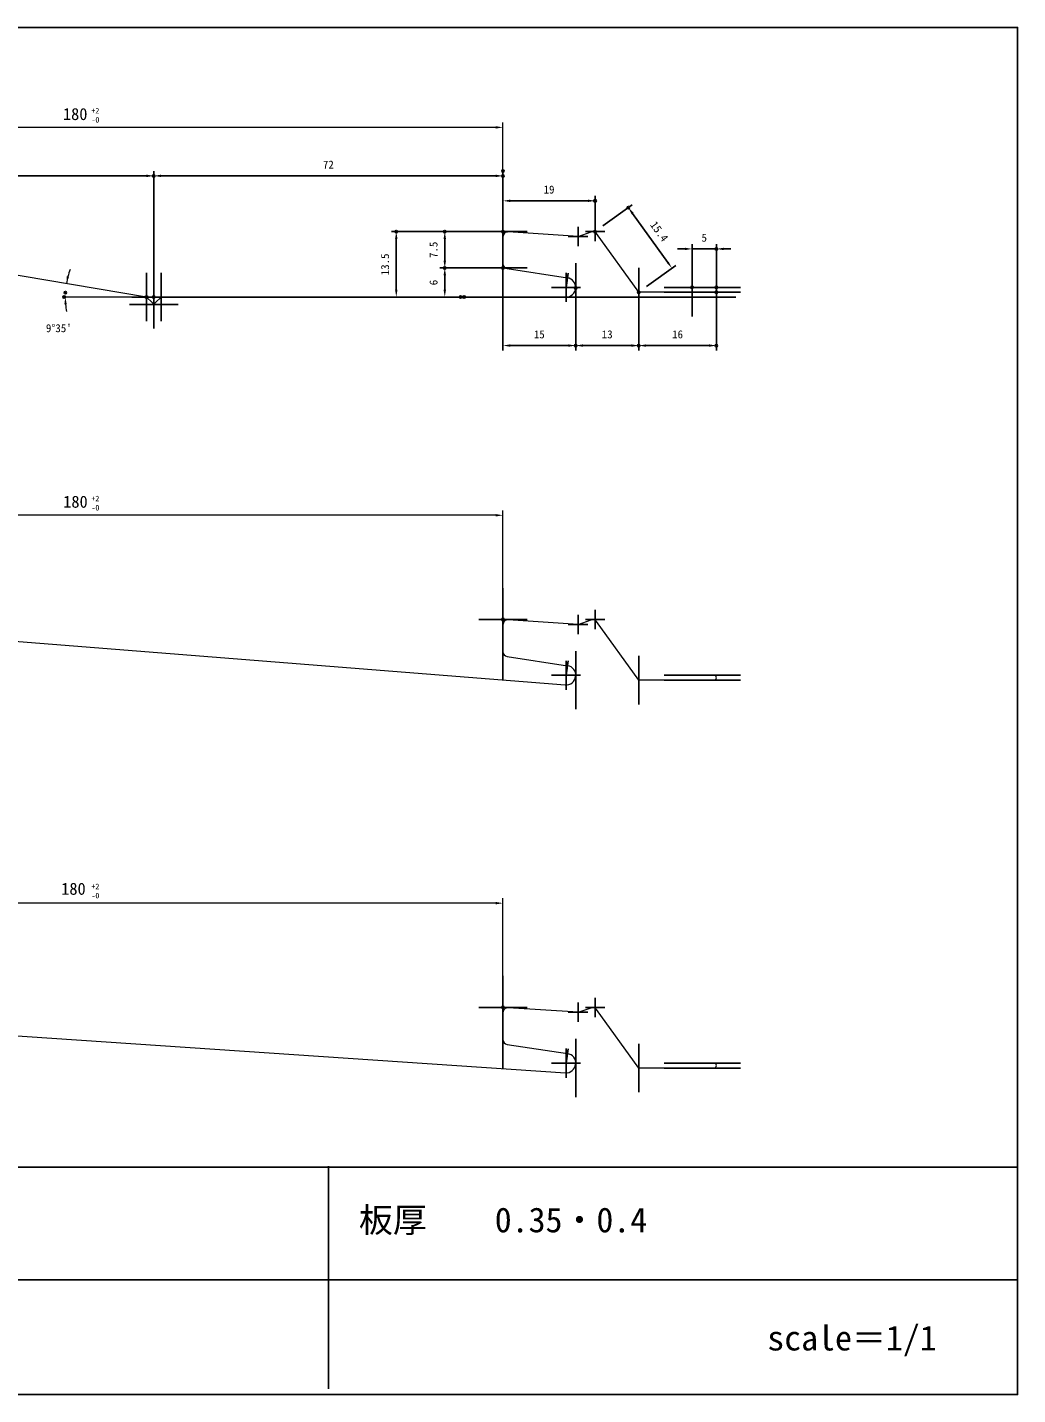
# Model space of a CAD drawing. Units: millimetres on the paper. Extents: x -193 to 201, y -162 to 120.
# Drawn here: x -3.6 to 200.6, y -162.4 to 119.6 of the extents above; entities that cross this region are included whole.
import ezdxf
from ezdxf.enums import TextEntityAlignment as Align

# ---------------------------------------------------------------- set-up
doc = ezdxf.new("R2010")
doc.units = ezdxf.units.MM
doc.header["$PDMODE"] = 32
doc.header["$PDSIZE"] = 0.5
for name, color, linetype, lineweight in [('0-0_0', 7, 'Continuous', 25), ('0-1_補助線１', 7, 'Continuous', 25), ('0-2_実線', 4, 'Continuous', 18), ('0-5_寸法線', 7, 'Continuous', 25), ('0-9_AM_5', 7, 'Continuous', 25)]:
    doc.layers.add(name, color=color, linetype=linetype, lineweight=lineweight)
doc.layers.add('0-8_DEFPOINTS', color=7, linetype='Continuous')
doc.styles.add('ＭＳ ゴシック', font='')
doc.styles.get('ＭＳ ゴシック').set_extended_font_data('MS Gothic')

# ---------------------------------------------------------------- blocks, each defined once
blk = doc.blocks.new('D20')
at = {"layer": '0-5_寸法線'}
for p, q in [((220, 202), (220, 226)), ((141.5, 225), (218.5, 225))]:
    blk.add_line(p, q, dxfattribs=at)
for points in [[(141.5, 225.25), (141.5, 224.75), (140, 225)], [(218.5, 225.25), (218.5, 224.75), (220, 225)]]:
    blk.add_solid(points, dxfattribs=at)
at = {"layer": '0-8_DEFPOINTS'}
for p in [(220, 225), (140, 214.5), (220, 200)]:
    blk.add_point(p, dxfattribs=at)
at = {"layer": '0-5_寸法線', "style": 'ＭＳ ゴシック'}
blk.add_text('80', height=1.65, dxfattribs=at).set_placement((178.875, 226), align=Align.BOTTOM_LEFT)
blk = doc.blocks.new('D26')
at = {"layer": '0-5_寸法線'}
for p, q in [((292, 215.5), (292, 226)), ((221.5, 225), (290.5, 225))]:
    blk.add_line(p, q, dxfattribs=at)
for points in [[(221.5, 225.25), (221.5, 224.75), (220, 225)], [(290.5, 225.25), (290.5, 224.75), (292, 225)]]:
    blk.add_solid(points, dxfattribs=at)
at = {"layer": '0-8_DEFPOINTS'}
for p in [(292, 225), (292, 213.5), (220, 200)]:
    blk.add_point(p, dxfattribs=at)
at = {"layer": '0-5_寸法線', "style": 'ＭＳ ゴシック'}
blk.add_text('72', height=1.65, dxfattribs=at).set_placement((254.875, 226), align=Align.BOTTOM_LEFT)
blk = doc.blocks.new('D30')
at = {"layer": '0-8_DEFPOINTS'}
for p in [(336.001, 209.935), (331.001, 202), (336.001, 202)]:
    blk.add_point(p, dxfattribs=at)
at = {"layer": '0-9_AM_5'}
for p, q in [((329.501, 209.935), (328.001, 209.935)), ((331.001, 204), (331.001, 210.935)), ((331.001, 209.935), (336.001, 209.935)), ((336.001, 204), (336.001, 210.935)), ((337.501, 209.935), (339.001, 209.935))]:
    blk.add_line(p, q, dxfattribs=at)
for points in [[(329.501, 210.185), (329.501, 209.685), (331.001, 209.935)], [(337.501, 210.185), (337.501, 209.685), (336.001, 209.935)]]:
    blk.add_solid(points, dxfattribs=at)
at = {"layer": '0-9_AM_5', "style": 'ＭＳ ゴシック'}
blk.add_text('5', height=1.65, dxfattribs=at).set_placement((332.939, 210.935), align=Align.BOTTOM_LEFT)
blk = doc.blocks.new('D31')
at = {"layer": '0-8_DEFPOINTS'}
for p in [(292, 206), (306.994, 201.849), (306.994, 190)]:
    blk.add_point(p, dxfattribs=at)
at = {"layer": '0-9_AM_5'}
for p, q in [((292, 204), (292, 189)), ((306.994, 199.849), (306.994, 189)), ((293.5, 190), (305.494, 190))]:
    blk.add_line(p, q, dxfattribs=at)
for points in [[(293.5, 190.25), (293.5, 189.75), (292, 190)], [(305.494, 190.25), (305.494, 189.75), (306.994, 190)]]:
    blk.add_solid(points, dxfattribs=at)
at = {"layer": '0-9_AM_5', "style": 'ＭＳ ゴシック'}
blk.add_text('15', height=1.65, dxfattribs=at).set_placement((298.372, 191), align=Align.BOTTOM_LEFT)
blk = doc.blocks.new('D32')
at = {"layer": '0-8_DEFPOINTS'}
for p in [(306.994, 201.849), (320, 201), (320, 190)]:
    blk.add_point(p, dxfattribs=at)
at = {"layer": '0-9_AM_5'}
for p, q in [((306.994, 199.849), (306.994, 189)), ((320, 199), (320, 189)), ((308.494, 190), (318.5, 190))]:
    blk.add_line(p, q, dxfattribs=at)
for points in [[(308.494, 190.25), (308.494, 189.75), (306.994, 190)], [(318.5, 190.25), (318.5, 189.75), (320, 190)]]:
    blk.add_solid(points, dxfattribs=at)
at = {"layer": '0-9_AM_5', "style": 'ＭＳ ゴシック'}
blk.add_text('13', height=1.65, dxfattribs=at).set_placement((312.372, 191), align=Align.BOTTOM_LEFT)
blk = doc.blocks.new('D33')
at = {"layer": '0-8_DEFPOINTS'}
for p in [(320, 201), (336.001, 201), (336.001, 190)]:
    blk.add_point(p, dxfattribs=at)
at = {"layer": '0-9_AM_5'}
for p, q in [((320, 199), (320, 189)), ((336.001, 199), (336.001, 189)), ((321.5, 190), (334.501, 190))]:
    blk.add_line(p, q, dxfattribs=at)
for points in [[(321.5, 190.25), (321.5, 189.75), (320, 190)], [(334.501, 190.25), (334.501, 189.75), (336.001, 190)]]:
    blk.add_solid(points, dxfattribs=at)
at = {"layer": '0-9_AM_5', "style": 'ＭＳ ゴシック'}
blk.add_text('16', height=1.65, dxfattribs=at).set_placement((326.876, 191), align=Align.BOTTOM_LEFT)
blk = doc.blocks.new('D34')
at = {"layer": '0-8_DEFPOINTS'}
for p in [(317.856, 218.437), (311, 213.5), (320, 201)]:
    blk.add_point(p, dxfattribs=at)
at = {"layer": '0-9_AM_5'}
for p, q in [((312.623, 214.669), (318.668, 219.021)), ((325.98, 207.154), (318.733, 217.219)), ((321.623, 202.169), (327.668, 206.521))]:
    blk.add_line(p, q, dxfattribs=at)
for points in [[(318.936, 217.365), (318.53, 217.073), (317.856, 218.437)], [(326.183, 207.3), (325.777, 207.008), (326.856, 205.937)]]:
    blk.add_solid(points, dxfattribs=at)
at = {"layer": '0-9_AM_5', "style": 'ＭＳ ゴシック'}
blk.add_text('15.4', height=1.65, rotation=305.754, dxfattribs=at).set_placement((321.853, 214.597), align=Align.BOTTOM_LEFT)
blk = doc.blocks.new('D35')
at = {"layer": '0-8_DEFPOINTS'}
for p in [(311, 219.854), (292, 213.5), (311, 213.5)]:
    blk.add_point(p, dxfattribs=at)
at = {"layer": '0-9_AM_5'}
for p, q in [((292, 215.5), (292, 220.854)), ((311, 215.5), (311, 220.854)), ((293.5, 219.854), (309.5, 219.854))]:
    blk.add_line(p, q, dxfattribs=at)
for points in [[(293.5, 220.104), (293.5, 219.604), (292, 219.854)], [(309.5, 220.104), (309.5, 219.604), (311, 219.854)]]:
    blk.add_solid(points, dxfattribs=at)
at = {"layer": '0-9_AM_5', "style": 'ＭＳ ゴシック'}
blk.add_text('19', height=1.65, dxfattribs=at).set_placement((300.375, 220.854), align=Align.BOTTOM_LEFT)
blk = doc.blocks.new('D36')
at = {"layer": '0-8_DEFPOINTS'}
for p in [(280, 206), (292, 206), (284, 200)]:
    blk.add_point(p, dxfattribs=at)
at = {"layer": '0-9_AM_5'}
for p, q in [((290, 206), (279, 206)), ((280, 201.5), (280, 204.5)), ((282, 200), (279, 200))]:
    blk.add_line(p, q, dxfattribs=at)
for points in [[(279.75, 204.5), (280.25, 204.5), (280, 206)], [(279.75, 201.5), (280.25, 201.5), (280, 200)]]:
    blk.add_solid(points, dxfattribs=at)
at = {"layer": '0-9_AM_5', "style": 'ＭＳ ゴシック'}
blk.add_text('6', height=1.65, rotation=90, dxfattribs=at).set_placement((279, 202.438), align=Align.BOTTOM_LEFT)
blk = doc.blocks.new('D37')
at = {"layer": '0-8_DEFPOINTS'}
for p in [(280, 213.5), (292, 213.5), (292, 206)]:
    blk.add_point(p, dxfattribs=at)
at = {"layer": '0-9_AM_5'}
for p, q in [((290, 213.5), (279, 213.5)), ((280, 207.5), (280, 212)), ((290, 206), (279, 206))]:
    blk.add_line(p, q, dxfattribs=at)
for points in [[(279.75, 212), (280.25, 212), (280, 213.5)], [(279.75, 207.5), (280.25, 207.5), (280, 206)]]:
    blk.add_solid(points, dxfattribs=at)
at = {"layer": '0-9_AM_5', "style": 'ＭＳ ゴシック'}
blk.add_text('7.5', height=1.65, rotation=90, dxfattribs=at).set_placement((279, 208.063), align=Align.BOTTOM_LEFT)
blk = doc.blocks.new('D38')
at = {"layer": '0-8_DEFPOINTS'}
for p in [(270, 213.5), (292, 213.5), (283.267, 200)]:
    blk.add_point(p, dxfattribs=at)
at = {"layer": '0-9_AM_5'}
for p, q in [((290, 213.5), (269, 213.5)), ((270, 201.5), (270, 212)), ((281.267, 200), (269, 200))]:
    blk.add_line(p, q, dxfattribs=at)
for points in [[(269.75, 212), (270.25, 212), (270, 213.5)], [(269.75, 201.5), (270.25, 201.5), (270, 200)]]:
    blk.add_solid(points, dxfattribs=at)
at = {"layer": '0-9_AM_5', "style": 'ＭＳ ゴシック'}
blk.add_text('13.5', height=1.65, rotation=90, dxfattribs=at).set_placement((269, 204.5), align=Align.BOTTOM_LEFT)

msp = doc.modelspace()

# ---------------------------------------------------------------- linework, layer by layer
at = {"layer": '0-0_0'}
for p, q in [((-193.089, -115.481), (200.371, -115.481)), ((58.541, -161.155), (58.541, -115.251)), ((-193.089, -138.671), (200.371, -138.671))]:
    msp.add_line(p, q, dxfattribs=at)
msp.add_lwpolyline([(-193.383, -162.368), (200.617, -162.368), (200.617, 119.632), (-193.383, 119.632)], close=True, dxfattribs=at)
at = {"layer": '0-1_補助線１'}
for p, q in [((94.5, 84), (94.5, 65)), ((113.5, 79.5), (113.5, 75.5)), ((89.5, 77.5), (99.5, 77.5)), ((107.968, 76.5), (111.968, 76.5)), ((110, 78.5), (110, 74.5)), ((111.5, 77.5), (115.5, 77.5)), ((109.5, 71), (109.5, 59)), ((133.501, 71), (133.501, 60)), ((138.501, 71), (138.501, 60)), ((21, 69), (21, 59)), ((22.5, 69), (22.5, 57.5)), ((24, 69), (24, 59)), ((89.5, 70), (99.5, 70)), ((107.5, 69), (107.5, 63)), ((107.951, 68.966), (107.5, 66)), ((122.5, 70), (122.5, 60)), ((104.5, 66), (110.5, 66)), ((127.73, 66), (143.501, 66)), ((127.73, 65), (143.501, 65)), ((17.5, 62.5), (27.5, 62.5)), ((17.95, 64), (142.501, 64)), ((94.5, 4), (94.5, -15)), ((89.5, -2.5), (99.5, -2.5)), ((110, -1.5), (110, -5.5)), ((111.5, -2.5), (115.5, -2.5)), ((113.5, -0.5), (113.5, -4.5)), ((107.968, -3.5), (111.968, -3.5)), ((107.5, -11), (107.5, -17)), ((107.951, -11.034), (107.5, -14)), ((109.5, -9), (109.5, -21)), ((122.5, -10), (122.5, -20)), ((104.5, -14), (110.5, -14)), ((127.73, -14), (143.501, -14)), ((127.73, -15), (143.501, -15)), ((94.5, -76), (94.5, -95)), ((110, -81.5), (110, -85.5)), ((113.5, -80.5), (113.5, -84.5)), ((89.5, -82.5), (99.5, -82.5)), ((107.968, -83.5), (111.968, -83.5)), ((111.5, -82.5), (115.5, -82.5)), ((109.5, -89), (109.5, -101)), ((122.5, -90), (122.5, -100)), ((107.5, -91), (107.5, -97)), ((107.951, -91.034), (107.5, -94)), ((104.5, -94), (110.5, -94)), ((127.73, -94), (143.501, -94)), ((127.73, -95), (143.501, -95))]:
    msp.add_line(p, q, dxfattribs=at)
at = {"layer": '0-2_実線'}
for p, q in [((94.5, 76.433), (94.5, 70.859)), ((110, 76.5), (95.565, 77.431)), ((110, 76.5), (112.653, 77.442)), ((122.5, 65), (113.799, 77.084)), ((95.35, 69.871), (107.801, 67.977)), ((138.001, 65), (122.5, 65)), ((133.501, 66), (138.001, 66)), ((110, -3.5), (95.565, -2.569)), ((110, -3.5), (112.653, -2.558)), ((-56, -3), (107.341, -15.994)), ((94.5, -3.567), (94.5, -9.141)), ((122.5, -15), (113.799, -2.916)), ((95.35, -10.129), (107.801, -12.023)), ((133.501, -14), (138.001, -14)), ((138.001, -15), (122.5, -15)), ((-84.433, -83.072), (107.366, -95.995)), ((94.5, -83.567), (94.5, -89.141)), ((110, -83.5), (95.565, -82.569)), ((110, -83.5), (112.653, -82.558)), ((122.5, -95), (113.799, -82.916)), ((95.35, -90.129), (107.801, -92.023)), ((138.001, -95), (122.5, -95)), ((133.501, -94), (138.001, -94))]:
    msp.add_line(p, q, dxfattribs=at)
for points in [[(22.146, 62.854), (21, 64), (-56, 77), (-57.146, 78.146)], [(107.5, 64), (24, 64), (22.854, 62.854)]]:
    msp.add_lwpolyline(points, dxfattribs=at)
for centre, radius, start, end in [((95.5, 76.433), 1, 86.30093, 180), ((112.988, 76.5), 1, 35.75389, 109.55419), ((95.5, 70.859), 1, 180, 261.35287), ((107.5, 66), 2, 270, 81.35287), ((138.001, 65.5), 0.5, 270, 90), ((22.5, 63.207), 0.5, 225, 315), ((95.5, -3.567), 1, 86.30093, 180), ((112.988, -3.5), 1, 35.75389, 109.55419), ((95.5, -9.141), 1, 180, 261.35287), ((107.5, -14), 2, 265.45174, 81.35287), ((138.001, -14.5), 0.5, 270, 90), ((95.5, -83.567), 1, 86.30093, 180), ((112.988, -83.5), 1, 35.75389, 109.55419), ((95.5, -89.141), 1, 180, 261.35287), ((107.5, -94), 2, 266.14518, 81.35287), ((138.001, -94.5), 0.5, 270, 90)]:
    msp.add_arc(centre, radius, start, end, dxfattribs=at)
at = {"layer": '0-5_寸法線', "color": 3, "lineweight": 18}
for p, q in [((93, 99), (-84, 99)), ((94.5, 77.5), (94.5, 100)), ((21, 64), (4.03, 64)), ((104.5, 64), (86.5, 64)), ((94.5, -2.5), (94.5, 20)), ((93, 19), (-84, 19)), ((93, -61), (-84, -61)), ((94.5, -82.5), (94.5, -60))]:
    msp.add_line(p, q, dxfattribs=at)
for start, end in [(160.14216, 170.41706), (160.1525, 165.28478), (185.13228, 190.26456)]:
    msp.add_arc((21, 64), 16.751, start, end, dxfattribs=at)
at = {"layer": '0-5_寸法線', "color": 3}
for p in [(4.275, 64.933), (4.03, 64)]:
    msp.add_point(p, dxfattribs=at)
at = {"layer": '0-5_寸法線'}
for points in [[(93, 99.25), (93, 98.75), (94.5, 99)], [(5.043, 68.202), (4.554, 68.308), (4.482, 66.789)], [(4.066, 62.49), (4.566, 62.513), (4.249, 64)], [(93, 19.25), (93, 18.75), (94.5, 19)], [(93, -60.75), (93, -61.25), (94.5, -61)]]:
    msp.add_solid(points, dxfattribs=at)
at = {"layer": '0-8_DEFPOINTS'}
for p in [(94.5, 90), (21, 64), (21, 64), (94.5, -2.5), (94.5, -82.5)]:
    msp.add_point(p, dxfattribs=at)

# ---------------------------------------------------------------- block references
at = {"layer": '0-5_寸法線'}
for name in ['D20', 'D26']:
    msp.add_blockref(name, (-197.5, -136), dxfattribs=at)
at = {"layer": '0-9_AM_5'}
for name in ['D35', 'D34', 'D38', 'D37', 'D30', 'D36', 'D31', 'D32', 'D33']:
    msp.add_blockref(name, (-197.5, -136), dxfattribs=at)

# ---------------------------------------------------------------- texts
at = {"layer": '0-0_0', "style": 'ＭＳ ゴシック'}
msp.add_text('scale＝1/1', height=5.132, dxfattribs=at).set_placement((148.995, -154.788), align=Align.BOTTOM_LEFT)
at = {"layer": '0-5_寸法線', "style": 'ＭＳ ゴシック'}
for s, height, p in [('180', 2.474, (3.777, 99.772)), ('+2', 1.155, (9.632, 101.526)), ('-0', 1.155, (9.632, 99.636)), ("9°35'", 1.65, (0.261, 56.265)), ('180', 2.474, (3.828, 19.819)), ('+2', 1.155, (9.632, 21.526)), ('-0', 1.155, (9.632, 19.636)), ('180', 2.474, (3.411, -60.01)), ('+2', 1.155, (9.632, -58.474)), ('-0', 1.155, (9.632, -60.364)), ('板厚\u3000\u30000.35・0.4', 5.132, (64.804, -130.433))]:
    msp.add_text(s, height=height, dxfattribs=at).set_placement(p, align=Align.BOTTOM_LEFT)

doc.saveas('drawing.dxf')
